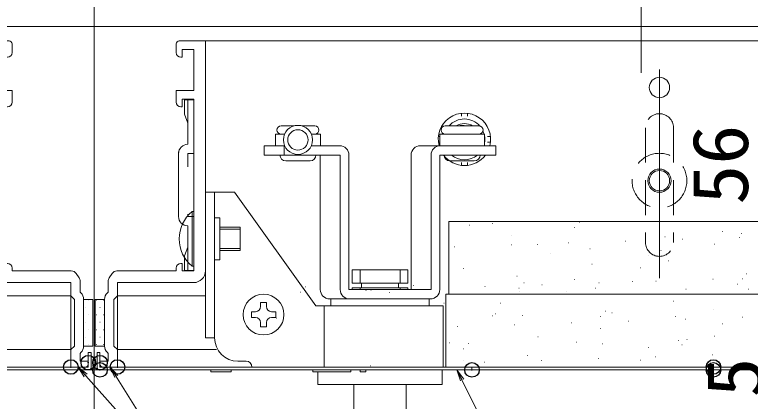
# Model space of a CAD drawing. Units: millimetres, scale not verified. Extents: x -1600 to 1600, y -1108 to 1108.
# Drawn here: x -1075.1 to -822.4, y 643.6 to 776.4 of the extents above; entities that cross this region are included whole.
import ezdxf
from ezdxf.enums import TextEntityAlignment as Align

# ---------------------------------------------------------------- set-up
doc = ezdxf.new("R2010")
doc.units = ezdxf.units.MM
doc.header["$LTSCALE"] = 10
doc.header["$PDMODE"] = 32
doc.header["$PDSIZE"] = 5
doc.linetypes.add('DASHED1', pattern=[1.8, 1.2, -0.6])
for name, color, linetype, lineweight in [('0-5_0', 3, 'Continuous', 9), ('0-6_ｺｰﾅｰﾋﾟｰｽ', 5, 'Continuous', 9), ('0-7_center', 5, 'Continuous', 9), ('0-A_SUNPO', 5, 'Continuous', 9), ('1-2_sunpou', 1, 'Continuous', 9), ('1-7_化粧板', 3, 'Continuous', 9), ('1-9_操作軸受', 3, 'Continuous', 9), ('1-A_ﾌﾞﾗｹｯﾄ', 2, 'Continuous', 9), ('1-B_ﾛｯｸﾚﾊﾞｰ', 3, 'Continuous', 9), ('1-C_ﾛｯｸﾊﾞｰ', 7, 'Continuous', 9), ('1-D_軸受', 6, 'Continuous', 9)]:
    doc.layers.add(name, color=color, linetype=linetype, lineweight=lineweight)
doc.layers.add('0-D_DEFPOINTS', color=7, linetype='Continuous')
doc.styles.add('ＭＳ ゴシック', font='')
doc.styles.get('ＭＳ ゴシック').set_extended_font_data('MS Gothic')

# ---------------------------------------------------------------- blocks, each defined once
blk = doc.blocks.new('Region12')
at = {"layer": '0-5_0'}
for p, q in [((-1085.98, 767.38), (-1076.98, 767.38)), ((-1085.98, 767.38), (-1085.98, 688.38)), ((-1075.98, 763.38), (-1075.98, 766.38)), ((-1081.98, 764.38), (-1081.98, 750.38)), ((-1081.98, 750.38), (-1075.98, 750.38)), ((-1075.98, 746.38), (-1075.98, 750.38)), ((-1081.98, 747.38), (-1081.98, 715.58)), ((-1081.98, 715.58), (-1081.98, 688.38)), ((-1077.98, 690.98), (-1077.58, 690.98)), ((-1077.98, 688.38), (-1077.98, 690.98)), ((-1077.98, 688.38), (-1081.98, 688.38)), ((-1075.98, 689.38), (-1075.98, 688.38)), ((-1055.62, 688.38), (-1075.98, 688.38)), ((-1052.94, 686.04), (-1053.98, 687.52)), ((-1052.58, 684.89), (-1052.58, 681.1)), ((-1055.78, 684.38), (-1081.98, 684.38)), ((-1052.58, 681.1), (-1052.31, 680.84)), ((-1051.38, 678.57), (-1051.38, 662.57)), ((-1052.31, 660.31), (-1052.58, 660.05)), ((-1052.58, 660.05), (-1052.58, 657.38))]:
    blk.add_line(p, q, dxfattribs=at)
for points in [[(-1081.98, 764.38), (-1077.98, 764.38), (-1077.98, 761.78), (-1077.58, 761.78)], [(-1081.98, 747.38), (-1077.98, 747.38), (-1077.98, 744.78), (-1077.58, 744.78)], [(-1055.78, 684.38), (-1055.78, 679.77), (-1054.58, 678.57)], [(-1054.58, 678.57), (-1054.58, 662.57), (-1055.78, 661.37), (-1055.78, 655.38), (-1050.78, 655.38)], [(-1049.78, 656.38), (-1049.78, 657.38), (-1052.58, 657.38)]]:
    blk.add_lwpolyline(points, dxfattribs=at)
for centre, radius, start, end in [((-1076.98, 766.38), 1, 0, 90), ((-1077.58, 763.38), 1.6, 270, 0), ((-1077.58, 746.38), 1.6, 270, 0), ((-1077.58, 689.38), 1.6, 0, 90), ((-1081.98, 688.38), 4, 180, 270), ((-1055.62, 686.38), 2, 35, 90), ((-1054.58, 684.89), 2, 0, 35), ((-1054.58, 678.57), 3.2, 0, 45), ((-1054.58, 662.57), 3.2, 315, 0), ((-1050.78, 656.38), 1, 270, 0)]:
    blk.add_arc(centre, radius, start, end, dxfattribs=at)
blk = doc.blocks.new('Region13')
at = {"layer": '0-5_0'}
for p, q in [((-1019.58, 763.38), (-1019.58, 766.38)), ((-1009.58, 767.38), (-1018.58, 767.38)), ((-1009.58, 767.38), (-1009.58, 688.38)), ((-1017.58, 764.38), (-1017.58, 761.78)), ((-1013.58, 764.38), (-1017.58, 764.38)), ((-1017.58, 761.78), (-1017.98, 761.78)), ((-1019.58, 746.38), (-1019.58, 750.38)), ((-1017.58, 747.38), (-1017.58, 744.78)), ((-1013.58, 747.38), (-1017.58, 747.38)), ((-1017.58, 744.78), (-1017.98, 744.78)), ((-1042.61, 686.04), (-1041.57, 687.52)), ((-1039.93, 688.38), (-1019.58, 688.38)), ((-1019.58, 689.38), (-1019.58, 688.38)), ((-1017.58, 688.38), (-1013.58, 688.38)), ((-1039.78, 684.38), (-1039.78, 679.77)), ((-1039.78, 684.38), (-1013.58, 684.38)), ((-1039.78, 679.77), (-1040.98, 678.57)), ((-1044.18, 678.57), (-1044.18, 662.57)), ((-1040.98, 678.57), (-1040.98, 662.57)), ((-1040.98, 662.57), (-1039.78, 661.37)), ((-1039.78, 661.37), (-1039.78, 655.38)), ((-1045.78, 657.38), (-1042.98, 657.38)), ((-1045.78, 656.38), (-1045.78, 657.38)), ((-1039.78, 655.38), (-1044.78, 655.38))]:
    blk.add_line(p, q, dxfattribs=at)
for points in [[(-1013.58, 764.38), (-1013.58, 750.38), (-1019.58, 750.38)], [(-1013.58, 747.38), (-1013.58, 715.58), (-1013.58, 688.38)], [(-1017.58, 688.38), (-1017.58, 690.98), (-1017.98, 690.98)], [(-1042.98, 684.89), (-1042.98, 681.1), (-1043.24, 680.84)], [(-1043.24, 660.31), (-1042.98, 660.05), (-1042.98, 657.38)]]:
    blk.add_lwpolyline(points, dxfattribs=at)
for centre, radius, start, end in [((-1018.58, 766.38), 1, 90, 180), ((-1017.98, 763.38), 1.6, 180, 270), ((-1017.98, 746.38), 1.6, 180, 270), ((-1017.98, 689.38), 1.6, 90, 180), ((-1039.93, 686.38), 2, 90, 145), ((-1013.58, 688.38), 4, 270, 0), ((-1040.98, 684.89), 2, 145, 180), ((-1040.98, 678.57), 3.2, 135, 180), ((-1040.98, 662.57), 3.2, 180, 225), ((-1044.78, 656.38), 1, 180, 270)]:
    blk.add_arc(centre, radius, start, end, dxfattribs=at)
blk = doc.blocks.new('_OPEN')
at = {"layer": '0-5_0', "color": 1}
blk.add_line((0, 0), (-10, 0), dxfattribs=at)
blk.add_lwpolyline([(-10, 1.667), (0, 0), (-10, -1.667)], dxfattribs=at)

msp = doc.modelspace()

# ---------------------------------------------------------------- linework, layer by layer
at = {"layer": '0-5_0', "color": 2}
for p, q in [((-774, 772.38), (-1330.88, 772.38)), ((-925.98, 705.38), (-925.98, 680.38)), ((-774, 680.38), (-926.98, 680.38)), ((-1118.28, 655.38), (-1055.78, 655.38)), ((-1117.88, 655.38), (-1055.78, 655.38)), ((-977.28, 655.38), (-1039.78, 655.38)), ((-977.68, 655.38), (-1039.78, 655.38)), ((-977.28, 655.38), (-774, 655.38)), ((-1330.88, 654.38), (-774, 654.38))]:
    msp.add_line(p, q, dxfattribs=at)
at = {"layer": '0-5_0'}
for p, q in [((-1009.58, 767.38), (-774, 767.38)), ((-881.13, 705.14), (-881.03, 705.14)), ((-852.38, 705.36), (-852.28, 705.36)), ((-918.94, 704.15), (-918.84, 704.15)), ((-911.07, 704.62), (-910.97, 704.62)), ((-882.85, 703.27), (-882.75, 703.27)), ((-904.35, 700.43), (-904.25, 700.43)), ((-851.69, 700.07), (-851.59, 700.07)), ((-831.95, 701.88), (-831.85, 701.88)), ((-825.53, 701.18), (-825.43, 701.18)), ((-884.9, 697.98), (-884.8, 697.98)), ((-865.33, 698.62), (-865.23, 698.62)), ((-845.75, 699.26), (-845.65, 699.26)), ((-834.68, 697.59), (-834.58, 697.59)), ((-826.17, 699.9), (-826.07, 699.9)), ((-924.06, 696.7), (-923.96, 696.7)), ((-904.48, 697.34), (-904.38, 697.34)), ((-895.45, 697.4), (-895.35, 697.4)), ((-877.46, 696), (-877.36, 696)), ((-853.13, 695.42), (-853.03, 695.42)), ((-890.94, 694.43), (-890.84, 694.43)), ((-857.4, 693.67), (-857.3, 693.67)), ((-854.85, 693.55), (-854.75, 693.55)), ((-876.76, 690.71), (-876.66, 690.71)), ((-850.6, 691.81), (-850.5, 691.81)), ((-920.89, 689.19), (-920.79, 689.19)), ((-860.12, 689.39), (-860.02, 689.39)), ((-823.71, 687.38), (-823.61, 687.38)), ((-902.53, 686.63), (-902.43, 686.63)), ((-882.84, 685.47), (-882.74, 685.47)), ((-854.81, 684.92), (-854.71, 684.92)), ((-835.24, 685.56), (-835.14, 685.56)), ((-825.13, 685.7), (-825.03, 685.7)), ((-975.29, 682.93), (-975.19, 682.93)), ((-938.03, 683.32), (-937.93, 683.32)), ((-913.54, 683), (-913.44, 683)), ((-901.93, 682.44), (-901.83, 682.44)), ((-900.21, 684.31), (-900.11, 684.31)), ((-893.97, 683.64), (-893.87, 683.64)), ((-875.67, 682.45), (-875.57, 682.45)), ((-874.39, 684.28), (-874.29, 684.28)), ((-862.95, 684.71), (-862.85, 684.71)), ((-826.85, 683.83), (-826.75, 683.83)), ((-1085.98, 679.77), (-1055.78, 679.77)), ((-1055.78, 680.45), (-1055.78, 655.45)), ((-1039.78, 680.45), (-1039.78, 655.45)), ((-1009.58, 679.77), (-1039.78, 679.77)), ((-977.01, 681.05), (-976.91, 681.05)), ((-954.49, 681.69), (-954.39, 681.69)), ((-952.7, 681.72), (-952.6, 681.72)), ((-946.33, 680.99), (-946.23, 680.99)), ((-901.83, 681.34), (-901.73, 681.34)), ((-885.57, 681.18), (-885.47, 681.18)), ((-844.51, 682.17), (-844.41, 682.17)), ((-823.01, 682.09), (-822.91, 682.09)), ((-1051.38, 678.57), (-1048.18, 678.57)), ((-1049.65, 678.36), (-1049.55, 678.36)), ((-1048.18, 678.57), (-1048.18, 662.57)), ((-1047.38, 678.57), (-1044.18, 678.57)), ((-1047.38, 678.57), (-1047.38, 662.57)), ((-1047.11, 678.36), (-1047.01, 678.36)), ((-1044.57, 678.36), (-1044.47, 678.36)), ((-927.6, 677.26), (-927.5, 677.26)), ((-908.28, 677.26), (-908.18, 677.26)), ((-848.78, 678.01), (-848.68, 678.01)), ((-1050.92, 675.82), (-1050.82, 675.82)), ((-1048.38, 675.82), (-1048.28, 675.82)), ((-1045.84, 675.82), (-1045.74, 675.82)), ((-834.95, 674.99), (-834.85, 674.99)), ((-1049.65, 673.28), (-1049.55, 673.28)), ((-1047.11, 673.28), (-1047.01, 673.28)), ((-1044.57, 673.28), (-1044.47, 673.28)), ((-985.11, 672.21), (-985.01, 672.21)), ((-911.01, 672.98), (-910.91, 672.98)), ((-910.03, 673.6), (-909.93, 673.6)), ((-900.74, 673.08), (-900.64, 673.08)), ((-873.93, 672.72), (-873.83, 672.72)), ((-872.21, 674.6), (-872.11, 674.6)), ((-869.95, 673.96), (-869.85, 673.96)), ((-848.09, 672.73), (-847.99, 672.73)), ((-825.19, 672.46), (-825.09, 672.46)), ((-1050.92, 670.74), (-1050.82, 670.74)), ((-1048.38, 670.74), (-1048.28, 670.74)), ((-1045.84, 670.74), (-1045.74, 670.74)), ((-926.9, 671.97), (-926.8, 671.97)), ((-903.49, 669.9), (-903.39, 669.9)), ((-883.92, 670.54), (-883.82, 670.54)), ((-864.34, 671.18), (-864.24, 671.18)), ((-844.76, 671.82), (-844.66, 671.82)), ((-831.9, 670.24), (-831.8, 670.24)), ((-1049.65, 668.2), (-1049.55, 668.2)), ((-1047.11, 668.2), (-1047.01, 668.2)), ((-1044.57, 668.2), (-1044.47, 668.2)), ((-923.07, 669.26), (-922.97, 669.26)), ((-873.86, 668.65), (-873.76, 668.65)), ((-1050.92, 665.66), (-1050.82, 665.66)), ((-1048.38, 665.66), (-1048.28, 665.66)), ((-1045.84, 665.66), (-1045.74, 665.66)), ((-895.39, 665.76), (-895.29, 665.76)), ((-844.21, 664.88), (-844.11, 664.88)), ((-834.63, 665.95), (-834.53, 665.95)), ((-1048.18, 662.57), (-1051.38, 662.57)), ((-1049.65, 663.12), (-1049.55, 663.12)), ((-1044.18, 662.57), (-1047.38, 662.57)), ((-1047.11, 663.12), (-1047.01, 663.12)), ((-1044.57, 663.12), (-1044.47, 663.12)), ((-925.82, 663.71), (-925.72, 663.71)), ((-919.29, 663.49), (-919.19, 663.49)), ((-882.03, 663.89), (-881.93, 663.89)), ((-873.16, 663.36), (-873.06, 663.36)), ((-847, 664.47), (-846.9, 664.47)), ((-845.93, 663.01), (-845.83, 663.01)), ((-1089.85, 661.37), (-1055.78, 661.37)), ((-1005.7, 661.37), (-1039.78, 661.37)), ((-921.01, 661.62), (-920.91, 661.62)), ((-857.34, 662.03), (-857.24, 662.03)), ((-835.36, 659.57), (-835.26, 659.57)), ((-920.83, 657.55), (-920.73, 657.55)), ((-913.67, 657.01), (-913.57, 657.01)), ((-898.93, 659.28), (-898.83, 659.28)), ((-894.09, 657.65), (-893.99, 657.65)), ((-874.51, 658.29), (-874.41, 658.29)), ((-860.07, 657.75), (-859.97, 657.75)), ((-854.94, 658.93), (-854.84, 658.93)), ((-952.82, 655.73), (-952.72, 655.73))]:
    msp.add_line(p, q, dxfattribs=at)
at = {"layer": '0-5_0', "color": 2}
msp.add_lwpolyline([(-925.98, 705.38), (-774, 705.38), (-925.98, 705.38)], dxfattribs=at)
at = {"layer": '0-5_0'}
for points in [[(-1048.18, 678.57), (-1051.38, 678.57), (-1051.38, 662.57), (-1048.18, 662.57)], [(-1044.18, 678.57), (-1047.38, 678.57), (-1047.38, 662.57), (-1044.18, 662.57)]]:
    msp.add_lwpolyline(points, close=True, dxfattribs=at)
msp.add_arc((-1013.58, 688.38), 4, 270, 0, dxfattribs=at)
at = {"layer": '0-6_ｺｰﾅｰﾋﾟｰｽ'}
for p, q in [((-1015.58, 747.18), (-1016.78, 747.18)), ((-1015.58, 747.18), (-1016.78, 747.18)), ((-1015.58, 747.18), (-1016.78, 747.18)), ((-1015.58, 747.18), (-1016.78, 747.18)), ((-1013.58, 747.18), (-1015.58, 747.18)), ((-1015.58, 747.18), (-1015.58, 731.88)), ((-1013.58, 747.18), (-1015.58, 747.18)), ((-1015.58, 747.18), (-1015.58, 731.88)), ((-1013.58, 728.68), (-1013.58, 747.18)), ((-1013.58, 728.68), (-1013.58, 747.18)), ((-1009.58, 741.38), (-1009.58, 690.18)), ((-1018.78, 728.68), (-1018.78, 707.08)), ((-1018.78, 728.68), (-1018.78, 707.08)), ((-1015.58, 728.68), (-1015.58, 724.1)), ((-1015.58, 728.68), (-1013.58, 728.68)), ((-1015.58, 728.68), (-1015.58, 724.1)), ((-1015.58, 728.68), (-1013.58, 728.68)), ((-1015.58, 707.85), (-1015.58, 707.08)), ((-1015.58, 707.85), (-1015.58, 707.08)), ((-1015.58, 707.08), (-1013.58, 707.08)), ((-1015.58, 707.08), (-1013.58, 707.08)), ((-1013.58, 688.58), (-1013.58, 707.08)), ((-1013.58, 688.58), (-1013.58, 707.08)), ((-1015.58, 703.88), (-1015.58, 688.58)), ((-1015.58, 703.88), (-1015.58, 688.58)), ((-1015.58, 688.58), (-1016.78, 688.58)), ((-1015.58, 688.58), (-1016.78, 688.58)), ((-1013.58, 688.58), (-1015.58, 688.58)), ((-1013.58, 688.58), (-1015.58, 688.58))]:
    msp.add_line(p, q, dxfattribs=at)
at = {"layer": '0-6_ｺｰﾅｰﾋﾟｰｽ', "color": 3, "linetype": 'DASHED1'}
for p, q in [((-858.38, 737.58), (-858.38, 698.18)), ((-848.78, 737.58), (-848.78, 698.18))]:
    msp.add_line(p, q, dxfattribs=at)
at = {"layer": '0-6_ｺｰﾅｰﾋﾟｰｽ'}
for points in [[(-1016.78, 747.18), (-1016.78, 742.18), (-1015.58, 739.18)], [(-1016.78, 747.18), (-1016.78, 742.18), (-1015.58, 739.18)], [(-1016.78, 688.58), (-1016.78, 693.58), (-1015.58, 696.58)], [(-1016.78, 688.58), (-1016.78, 693.58), (-1015.58, 696.58)]]:
    msp.add_lwpolyline(points, dxfattribs=at)
at = {"layer": '0-6_ｺｰﾅｰﾋﾟｰｽ', "color": 3}
for centre, radius in [((-853.58, 751.38), 3.5), ((-853.58, 719.38), 4), ((-853.58, 719.38), 3.5), ((-853.58, 719.38), 3.5)]:
    msp.add_circle(centre, radius, dxfattribs=at)
at = {"layer": '0-6_ｺｰﾅｰﾋﾟｰｽ', "color": 3, "linetype": 'DASHED1'}
msp.add_circle((-853.58, 719.38), 9.4, dxfattribs=at)
for centre, start, end in [((-853.58, 737.58), 0, 180), ((-853.58, 698.18), 180, 0)]:
    msp.add_arc(centre, 4.8, start, end, dxfattribs=at)
at = {"layer": '0-6_ｺｰﾅｰﾋﾟｰｽ'}
for centre, start, end in [((-1015.58, 728.68), 90, 180), ((-1015.58, 728.68), 90, 180), ((-1015.58, 728.68), 145.9991, 180), ((-1015.58, 707.08), 180, 270), ((-1015.58, 707.08), 180, 270)]:
    msp.add_arc(centre, 3.2, start, end, dxfattribs=at)
at = {"layer": '0-7_center'}
for p, q in [((-859.88, 756.41), (-859.88, 991.49)), ((-1047.78, 613.54), (-1047.78, 922.21)), ((-853.58, 757.51), (-853.58, 685.88))]:
    msp.add_line(p, q, dxfattribs=at)
at = {"layer": '0-A_SUNPO'}
for p, q in [((-921.58, 742.52), (-921.58, 741.51)), ((-919.58, 742.52), (-919.58, 741.51)), ((-983.57, 738.18), (-979.17, 738.18)), ((-976.37, 738.18), (-971.97, 738.18)), ((-927.18, 738.18), (-915.58, 738.18)), ((-985.47, 735.38), (-982.35, 735.38)), ((-985.47, 735.38), (-985.47, 731.38)), ((-982.35, 735.38), (-983.57, 735.38)), ((-971.97, 735.38), (-973.18, 735.38)), ((-973.18, 735.38), (-970.07, 735.38)), ((-970.07, 735.38), (-970.07, 731.38)), ((-929.08, 735.38), (-929.08, 731.38)), ((-929.08, 735.38), (-913.68, 735.38)), ((-915.58, 735.38), (-927.18, 735.38)), ((-913.68, 735.38), (-913.68, 731.38)), ((-929.08, 734.58), (-929.52, 734.58)), ((-911.63, 734.58), (-912.64, 734.58)), ((-929.08, 732.58), (-929.52, 732.58)), ((-911.63, 732.58), (-912.64, 732.58)), ((-973.57, 726.18), (-981.97, 726.18)), ((-917.18, 726.18), (-925.58, 726.18)), ((-921.58, 725.64), (-921.58, 724.63)), ((-919.58, 725.64), (-919.58, 724.63)), ((-1013.58, 708.78), (-1014.15, 708.78)), ((-1014.15, 689.98), (-1014.15, 708.78)), ((-1013.58, 708.78), (-1013.58, 689.98)), ((-997.58, 703.38), (-1004.58, 703.38)), ((-997.58, 702.68), (-1004.58, 702.68)), ((-997.58, 703.38), (-997.58, 695.38)), ((-1004.58, 696.08), (-997.58, 696.08)), ((-1004.58, 695.38), (-997.58, 695.38)), ((-1014.15, 689.98), (-1013.58, 689.98)), ((-990.58, 677.58), (-988.58, 677.58)), ((-990.58, 676.13), (-990.58, 677.58)), ((-988.58, 677.58), (-988.58, 676.13)), ((-993.78, 674.38), (-992.33, 674.38)), ((-993.78, 672.38), (-993.78, 674.38)), ((-992.33, 672.38), (-993.78, 672.38)), ((-986.83, 674.38), (-985.38, 674.38)), ((-985.38, 672.38), (-986.83, 672.38)), ((-985.38, 674.38), (-985.38, 672.38)), ((-990.58, 669.18), (-990.58, 670.63)), ((-988.58, 670.63), (-988.58, 669.18)), ((-988.58, 669.18), (-990.58, 669.18)), ((-958.58, 649.38), (-958.58, 633.45)), ((-940.58, 649.38), (-940.58, 633.45))]:
    msp.add_line(p, q, dxfattribs=at)
for centre, radius in [((-977.77, 733.38), 5), ((-977.77, 733.38), 3.5), ((-989.58, 673.38), 7)]:
    msp.add_circle(centre, radius, dxfattribs=at)
for centre, radius, start, end in [((-920.58, 733.58), 9, 345.851, 194.3441), ((-920.58, 733.58), 7, 40.6885, 138.9177), ((-983.57, 736.78), 1.4, 90, 270), ((-971.97, 736.78), 1.4, 270, 90), ((-927.18, 736.78), 1.4, 90, 270), ((-920.58, 733.58), 5.4, 58.4137, 121.5863), ((-921.38, 733.38), 5, 73.7398, 106.2602), ((-915.58, 736.78), 1.4, 270, 90), ((-920.58, 733.58), 7, 14.9006, 24.6461), ((-920.58, 733.58), 7, 349.8653, 10.1347), ((-981.97, 728.18), 2, 180, 270), ((-973.57, 728.18), 2, 270, 0), ((-920.58, 733.58), 9, 216.8699, 323.1301), ((-925.58, 728.18), 2, 180, 270), ((-920.58, 733.58), 7, 230.4823, 309.5177), ((-917.18, 728.18), 2, 270, 0), ((-1006.38, 699.38), 12.2, 129.6019, 230.3981), ((-992.33, 676.13), 1.75, 270, 0), ((-986.83, 676.13), 1.75, 180, 270), ((-992.33, 670.63), 1.75, 0, 90), ((-986.83, 670.63), 1.75, 90, 180)]:
    msp.add_arc(centre, radius, start, end, dxfattribs=at)
at = {"layer": '0-D_DEFPOINTS'}
for p in [(-1055.78, 655.38), (-1049.78, 656.88), (-1049.78, 656.88), (-1045.78, 656.88), (-1039.78, 655.38), (-835.02, 655.38), (-1045.78, 654.38), (-917.98, 654.38), (-835.02, 654.38)]:
    msp.add_point(p, dxfattribs=at)
at = {"layer": '1-2_sunpou', "color": 7}
msp.add_line((-1012.26, 609.37), (-1052.41, 654.41), dxfattribs=at)
for points in [[(-974.36, 609.37), (-1013.58, 609.37), (-1041.57, 654.29)], [(-841.37, 608), (-900.19, 608), (-922.56, 653.22)]]:
    msp.add_lwpolyline(points, dxfattribs=at)
at = {"layer": '1-7_化粧板', "color": 5}
for p, q in [((-1049.78, 660.38), (-1048.78, 660.38)), ((-1049.78, 655.38), (-1049.78, 660.38)), ((-1048.78, 655.38), (-1048.78, 660.38)), ((-1045.78, 660.38), (-1046.78, 660.38)), ((-1046.78, 655.38), (-1046.78, 660.38)), ((-1045.78, 655.38), (-1045.78, 660.38)), ((-1177.58, 655.38), (-1049.78, 655.38)), ((-917.98, 655.38), (-1045.78, 655.38)), ((-917.98, 654.38), (-917.98, 655.38)), ((-1177.58, 654.38), (-1049.78, 654.38)), ((-917.98, 654.38), (-1045.78, 654.38)), ((-1007.68, 653.78), (-1007.68, 654.38)), ((-1000.68, 653.78), (-1007.68, 653.78)), ((-1000.68, 653.78), (-1000.68, 654.38)), ((-972.63, 653.78), (-972.63, 654.38)), ((-959.64, 653.78), (-972.63, 653.78)), ((-959.64, 653.78), (-959.64, 654.38)), ((-956.41, 653.78), (-956.41, 654.38)), ((-954.41, 653.78), (-956.41, 653.78)), ((-954.41, 653.78), (-954.41, 654.38))]:
    msp.add_line(p, q, dxfattribs=at)
for centre, start, end in [((-1049.78, 655.38), 270, 0), ((-1045.78, 655.38), 180, 270)]:
    msp.add_arc(centre, 1, start, end, dxfattribs=at)
at = {"layer": '1-9_操作軸受'}
msp.add_line((-996.08, 655.38), (-1011.58, 655.38), dxfattribs=at)
at = {"layer": '1-A_ﾌﾞﾗｹｯﾄ'}
for p, q in [((-1009.58, 715.38), (-1009.58, 665.38)), ((-999.58, 715.38), (-1009.58, 715.38)), ((-1006.38, 715.38), (-1006.38, 665.38)), ((-971.58, 676.38), (-999.58, 715.38)), ((-1004.58, 706.58), (-1006.38, 706.58)), ((-1004.58, 706.58), (-1004.58, 692.18)), ((-1004.58, 692.18), (-1006.38, 692.18)), ((-939.98, 688.78), (-959.18, 688.78)), ((-959.18, 688.78), (-959.18, 684.18)), ((-956.45, 688.78), (-956.45, 684.18)), ((-942.7, 688.78), (-942.7, 684.18)), ((-939.98, 688.78), (-939.98, 684.18)), ((-939.98, 684.18), (-959.18, 684.18)), ((-939.98, 682.58), (-959.18, 682.58)), ((-959.18, 682.58), (-959.18, 681.98)), ((-956.45, 682.58), (-956.45, 681.98)), ((-955.98, 684.18), (-955.98, 682.58)), ((-943.18, 684.18), (-943.18, 682.58)), ((-942.7, 682.58), (-942.7, 681.98)), ((-939.98, 682.58), (-939.98, 681.98)), ((-966.48, 678.78), (-966.48, 676.38)), ((-932.68, 678.78), (-932.68, 676.38)), ((-927.88, 676.38), (-971.58, 676.38)), ((-968.73, 676.38), (-968.73, 655.38)), ((-927.88, 676.38), (-927.88, 655.38)), ((-1006.38, 665.38), (-1009.58, 665.38)), ((-995.58, 657.38), (-998.38, 657.38)), ((-970.88, 653.78), (-970.88, 649.38)), ((-928.28, 654.38), (-928.28, 649.38)), ((-928.28, 649.38), (-970.88, 649.38))]:
    msp.add_line(p, q, dxfattribs=at)
for centre, radius, start, end in [((-998.38, 665.38), 8, 180, 270), ((-995.58, 655.38), 2, 0, 90)]:
    msp.add_arc(centre, radius, start, end, dxfattribs=at)
at = {"layer": '1-B_ﾛｯｸﾚﾊﾞｰ'}
for p, q in [((-989.39, 731.38), (-989.39, 728.18)), ((-982.35, 731.38), (-985.47, 731.38)), ((-982.55, 731.38), (-982.55, 728.18)), ((-970.07, 731.38), (-973.18, 731.38)), ((-963.45, 731.38), (-973.18, 731.38)), ((-973.18, 731.38), (-970.07, 731.38)), ((-909.76, 731.38), (-935.7, 731.38)), ((-909.76, 731.38), (-909.76, 728.18)), ((-909.76, 731.38), (-909.76, 728.18)), ((-963.26, 728.18), (-989.39, 728.18)), ((-970.1, 728.18), (-970.1, 681.98)), ((-963.26, 728.18), (-963.26, 681.98)), ((-960.25, 728.18), (-960.25, 681.98)), ((-938.9, 728.18), (-938.9, 681.98)), ((-932.06, 728.18), (-932.06, 681.98)), ((-909.76, 728.18), (-929.05, 728.18)), ((-929.05, 728.18), (-929.05, 681.98)), ((-925.98, 705.38), (-925.98, 680.38)), ((-960.25, 681.98), (-932.06, 681.98)), ((-926.98, 680.38), (-926.98, 655.38)), ((-966.9, 678.78), (-932.25, 678.78))]:
    msp.add_line(p, q, dxfattribs=at)
msp.add_lwpolyline([(-985.47, 731.38), (-982.35, 731.38), (-989.39, 731.38)], dxfattribs=at)
for centre, start, end in [((-963.45, 728.18), 0, 90), ((-935.7, 728.18), 90, 180), ((-928.86, 728.18), 90, 180), ((-966.9, 681.98), 180, 270), ((-960.06, 681.98), 180, 270), ((-932.25, 681.98), 270, 0)]:
    msp.add_arc(centre, 3.2, start, end, dxfattribs=at)
at = {"layer": '1-C_ﾛｯｸﾊﾞｰ'}
msp.add_line((-913.68, 731.38), (-929.08, 731.38), dxfattribs=at)
at = {"layer": '1-D_軸受'}
for p, q in [((-1175.98, 654.38), (-1049.78, 654.38)), ((-919.58, 654.38), (-1045.78, 654.38))]:
    msp.add_line(p, q, dxfattribs=at)

# ---------------------------------------------------------------- block references
at = {"layer": '0-5_0'}
for name in ['Region12', 'Region13']:
    msp.add_blockref(name, (0, 0), dxfattribs=at)
at = {"layer": '1-2_sunpou', "xscale": 0.39, "yscale": 0.39}
for p, rotation in [((-1053.28, 655.38), 131.7135), ((-1042.28, 655.38), 123.10164), ((-923.16, 654.38), 117.62848)]:
    msp.add_blockref('_OPEN', p, dxfattribs=dict(at, rotation=rotation))

# ---------------------------------------------------------------- texts
at = {"layer": '1-2_sunpou', "color": 2, "style": 'ＭＳ ゴシック', "width": 1.05}
for s, p in [('56', (-817.38, 711.15)), ('0.5', (-812.45, 617.48))]:
    msp.add_text(s, height=19.21, rotation=90, dxfattribs=at).set_placement(p, align=Align.BOTTOM_LEFT)

doc.saveas('drawing.dxf')
